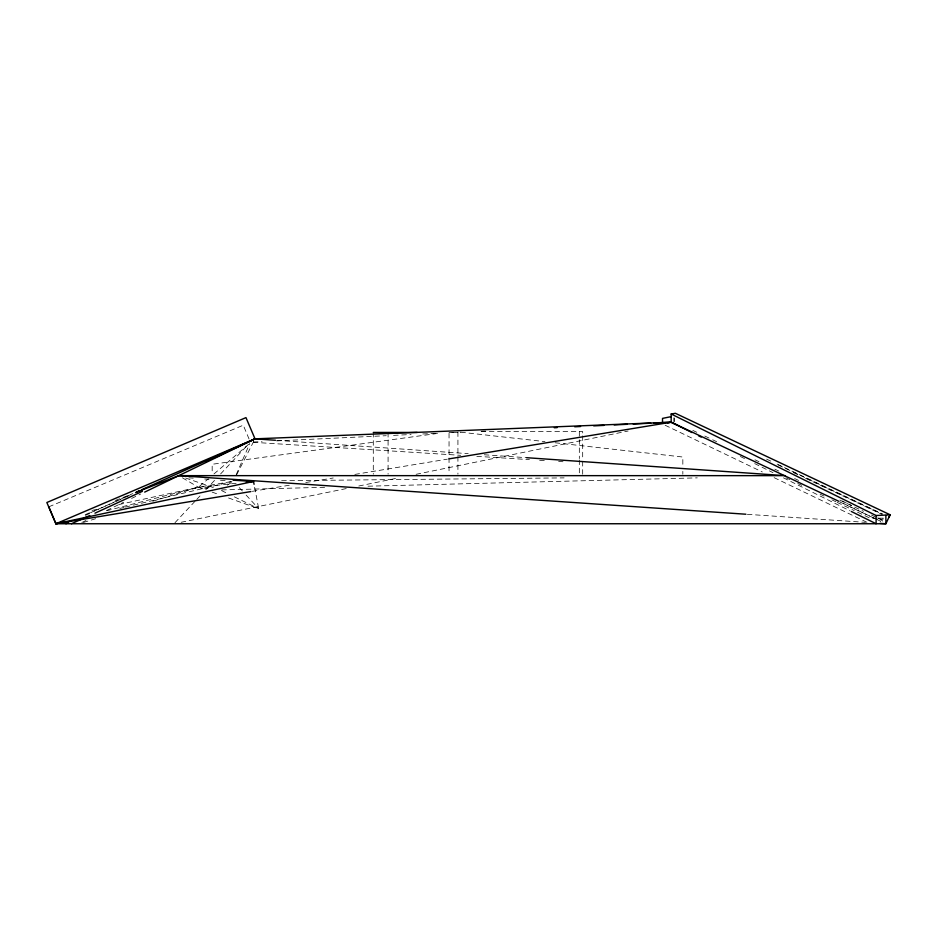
<?xml version="1.0" encoding="UTF-8"?>
<svg xmlns="http://www.w3.org/2000/svg" width="937" height="937" viewBox="0 0 937 937"><rect width="100%" height="100%" fill="white"/><g stroke="black" fill="none" stroke-linecap="round" stroke-linejoin="round"><path stroke-width="0.7" stroke-dasharray="4.68 3.51" d="M236.206 474.696L249.804 443.435M236.651 474.79L253.704 441.409M174.985 522.694L195.81 500.428M196.805 499.374L201.76 494.068M205.73 489.828L214.655 480.294M220.605 473.935L247.391 445.309M152.684 501.248L198.445 487.228L208.424 478.69M213.976 473.946L249.476 443.588M227.41 485.179L232.177 482.005M81.824 522.483L87.059 519.953M106.701 510.454L123.731 502.232M131.578 498.437L140.749 493.998M124.75 497.324L90.748 512.598L130.63 494.982M126.05 496.739L132.703 493.764M48.806 506.823L243.269 425.211L249.277 439.535M115.286 500.487L132.831 493.623M83.37 522.471L95.843 518.653M106.713 510.735L198.445 487.228L231.978 481.454M119.795 508.44L124.047 507.421M125.476 507.069L231.954 481.559M92.06 510.396L99.158 508.85M119.011 504.528L198.445 487.228L236.124 483.281M181.157 522.284L347.334 488.353M358.801 486.01L398.916 477.811M416.11 474.309L628.141 431.008M871.469 515.057L880.686 519.414L884.622 518.758M252.322 491.339L291.325 484.897M305.767 482.52L333.209 477.987M354.865 474.415L447.3 459.165M437.485 433.456L212.172 464.26L212.172 474.227M253.295 441.995L262.055 441.585M276.673 440.894L386.255 435.705M393.552 435.354L411.085 434.522M422.774 433.972L435.928 433.351M451.997 432.589L460.77 432.18M481.22 431.207L485.612 430.997M221.706 489.91L327.06 487.24M368.03 486.198L697.269 477.87M281.662 480.728L564.097 477.882M481.138 431.547L582.685 431.547L582.685 434.393M449.046 432.437L457.924 432.437M877.208 518.161L869.981 518.161L855.54 511.215M878.648 518.161L884.434 518.161M253.295 442.311L460.735 455.323M476.816 456.331L529.405 459.622M539.63 460.266L545.475 460.629M558.628 461.449L563.008 461.73M747.363 514.331L865.472 522.354M276.919 440.355L468.207 453.649M484.265 454.761L526.617 457.701M188.923 477.835L193.221 478.163M204.699 479.03L208.998 479.357M220.464 480.236L227.632 480.775M460.828 432.203L544.983 441.62M555.137 442.756L682.839 457.033L682.839 465.63M182.422 477.823L198.445 487.228L207.979 488.423M185.643 478.034L214.714 488.036M198.445 487.228L205.285 489.676M212.125 492.112L218.977 494.56M228.558 497.969L258.682 508.721L254.068 484.324M766.548 459.107L771.819 461.59M777.089 464.084L882.467 513.909M778.272 464.986L882.338 514.19M793.709 472.693L800.292 475.809M805.562 478.303L881.963 514.436M692.853 430.411L696.812 432.285M704.753 436.045L711.359 439.16M712.682 439.793L716.641 441.667M754.976 459.798L758.947 461.672M774.805 469.168L778.776 471.042M794.635 478.549L798.605 480.423M842.222 501.049L851.475 505.43M877.91 517.927L884.528 521.054M839.845 500.1L863.563 511.321M839.775 501.916L880.604 521.253L840.056 501.881M785.944 477.753L789.879 479.65M797.762 483.433L801.697 485.331M820.086 494.174L824.021 496.06M831.904 499.854L835.839 501.74M837.151 502.373L854.228 510.583M665.141 425.246L762.308 471.967M774.126 477.659L867.357 522.483M221.53 490.566L226.649 493.073M234.332 496.833L258.682 508.721L245.049 493.904M740.347 456.495L746.883 459.727M754.707 463.604L772.99 472.658M783.426 477.835L850 510.817M880.686 519.414L882.771 521.148M239.216 487.556L244.077 492.85M682.839 471.358L682.839 474.216M674.347 417.961L674.347 421.662M673.832 417.832L673.832 421.603M582.685 435.822L582.685 459.997M582.685 461.426L582.685 474.227M579.324 431.547L579.324 458.58M579.324 459.997L579.324 474.227M457.924 431.875L457.924 455.487M457.924 456.682L457.924 474.204M449.046 433.339L449.046 474.204M388.082 432.437L388.082 474.204M373.289 432.437L373.289 474.204"/><path stroke-width="1.41" d="M889.061 517.025L890.15 514.788L675.39 413.299L671.173 414.002L671.173 422.212L692.056 432.566M144.673 492.101L255.016 438.844L671.173 422.212L838.744 501.26M142.447 491.316L94.977 513.183M206.023 461.683L211.317 459.212M213.964 457.982L255.016 438.844L275.455 440.261M65.906 523.748L68.518 522.577M85.525 514.94L89.448 513.183M136.685 491.972L139.344 490.777M142.014 489.582L255.016 438.844L245.962 417.609L46.85 502.513L55.904 523.748L885.875 523.748L890.091 514.835L876.107 515.526L671.173 414.002M71.446 523.748L89.753 515.526M48.806 506.823L55.904 523.748L255.016 438.844M135.537 492.557L178.721 475.645L785.065 475.645L526.617 457.701M250.882 491.574L55.904 523.748L61.549 522.307M55.904 523.748L253.517 481.454L254.068 484.324M671.173 416.637L662.518 418.394L662.518 422.587M667.46 422.974L671.173 422.212L677.756 425.328M448.753 458.919L671.173 422.212L653.639 423.044M246.279 482.215L253.517 481.454L233.09 480.201M554.282 427.752L557.199 427.612M574.732 426.78L580.577 426.511M593.73 425.878L603.955 425.398M614.18 424.918L627.333 424.297M633.178 424.016L650.711 423.184M373.289 432.437L417.188 432.437M178.721 475.645L745.911 514.226M880.042 523.35L885.875 523.748L885.875 515.526M698.58 435.799L701.192 437.087M851.311 511.461L876.107 523.748L876.107 515.526"/></g></svg>
